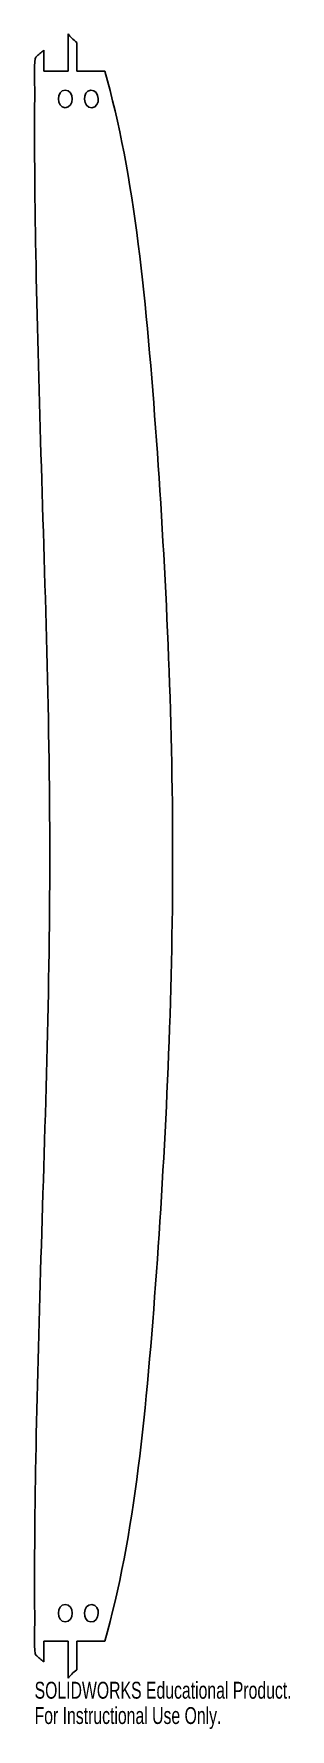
# Model space of a CAD drawing. Header units: millimetres. Extents: x 109 to 183, y -250 to 235.
import ezdxf

# ---------------------------------------------------------------- set-up
doc = ezdxf.new("R2010")
doc.units = ezdxf.units.MM
doc.styles.add('SLDTEXTSTYLE0', font='TXT', dxfattribs={"width": 0.7})

msp = doc.modelspace()

# ---------------------------------------------------------------- linework, layer by layer
at = {"color": 7, "linetype": 'Continuous', "lineweight": 25}
for p, q in [((119.16, 224.8), (119.16, 235.42)), ((112.23, 224.8), (112.23, 230.74)), ((121.68, 224.8), (121.68, 232.97)), ((112.23, 224.8), (119.16, 224.8)), ((121.68, 224.8), (129.67, 224.8)), ((112.23, -224.8), (112.23, -230.74)), ((112.23, -224.8), (119.16, -224.8)), ((119.16, -224.8), (119.16, -235.42)), ((121.68, -224.8), (121.68, -232.97)), ((121.68, -224.8), (129.67, -224.8))]:
    msp.add_line(p, q, dxfattribs=at)
for points in [[(119.16, 235.42), (119.77, 234.63), (120.61, 233.81), (121.68, 232.97)], [(109.9, 228.8), (110.71, 229.46), (111.48, 230.11), (112.23, 230.74)], [(118.36, 214.3), (115.74, 214.3), (115.74, 219.3), (118.36, 219.3)], [(118.36, 219.3), (120.98, 219.3), (120.98, 214.3), (118.36, 214.3)], [(126, 214.3), (123.38, 214.16), (123.11, 219.15), (125.73, 219.3)], [(125.73, 219.3), (128.34, 219.44), (128.61, 214.45), (126, 214.3)], [(118.36, -219.3), (115.74, -219.3), (115.74, -214.3), (118.36, -214.3)], [(118.36, -214.3), (120.98, -214.3), (120.98, -219.3), (118.36, -219.3)], [(125.73, -219.3), (123.11, -219.15), (123.38, -214.16), (126, -214.3)], [(126, -214.3), (128.61, -214.45), (128.34, -219.44), (125.73, -219.3)], [(109.9, -228.8), (110.71, -229.46), (111.48, -230.11), (112.23, -230.74)], [(119.16, -235.42), (119.76, -234.64), (120.6, -233.82), (121.68, -232.97)]]:
    msp.add_open_spline(points, degree=3, dxfattribs=at)
for points, knots in [([(113.92, 0), (113.92, 42.02), (112.34, 83.52), (110.58, 142.02), (110.08, 161.2), (109.66, 188.39), (109.58, 197.3), (109.56, 209.99), (109.57, 214.14), (109.64, 222.02), (109.36, 228.11), (109.9, 228.8)], [0, 0, 0, 0, 0.5, 0.5, 0.75, 0.75, 0.875, 0.875, 0.9375, 0.9375, 1, 1, 1, 1]), ([(149.15, 0), (149.15, 40.64), (147.23, 80.93), (141.79, 157.16), (138.22, 195.4), (129.67, 224.8)], [0, 0, 0, 0, 0.5, 0.5, 1, 1, 1, 1]), ([(113.92, 0), (113.92, -42.02), (112.34, -83.52), (110.58, -142.02), (110.08, -161.2), (109.66, -188.39), (109.58, -197.3), (109.56, -209.99), (109.57, -214.14), (109.64, -222.02), (109.36, -228.11), (109.9, -228.8)], [0, 0, 0, 0, 0.5, 0.5, 0.75, 0.75, 0.875, 0.875, 0.9375, 0.9375, 1, 1, 1, 1]), ([(149.15, 0), (149.15, -40.64), (147.23, -80.93), (141.79, -157.16), (138.22, -195.4), (129.67, -224.8)], [0, 0, 0, 0, 0.5, 0.5, 1, 1, 1, 1])]:
    msp.add_open_spline(points, degree=3, knots=knots, dxfattribs=at)

# ---------------------------------------------------------------- texts
at = {"color": 7, "linetype": 'Continuous', "char_height": 4.8336, "attachment_point": 1, "style": 'SLDTEXTSTYLE0'}
for s, insert in [('SOLIDWORKS Educational Product.', (109.57, -236.44)), ('For Instructional Use Only.', (109.57, -243.69))]:
    msp.add_mtext(s, dxfattribs=dict(at, insert=insert))

doc.saveas('drawing.dxf')
